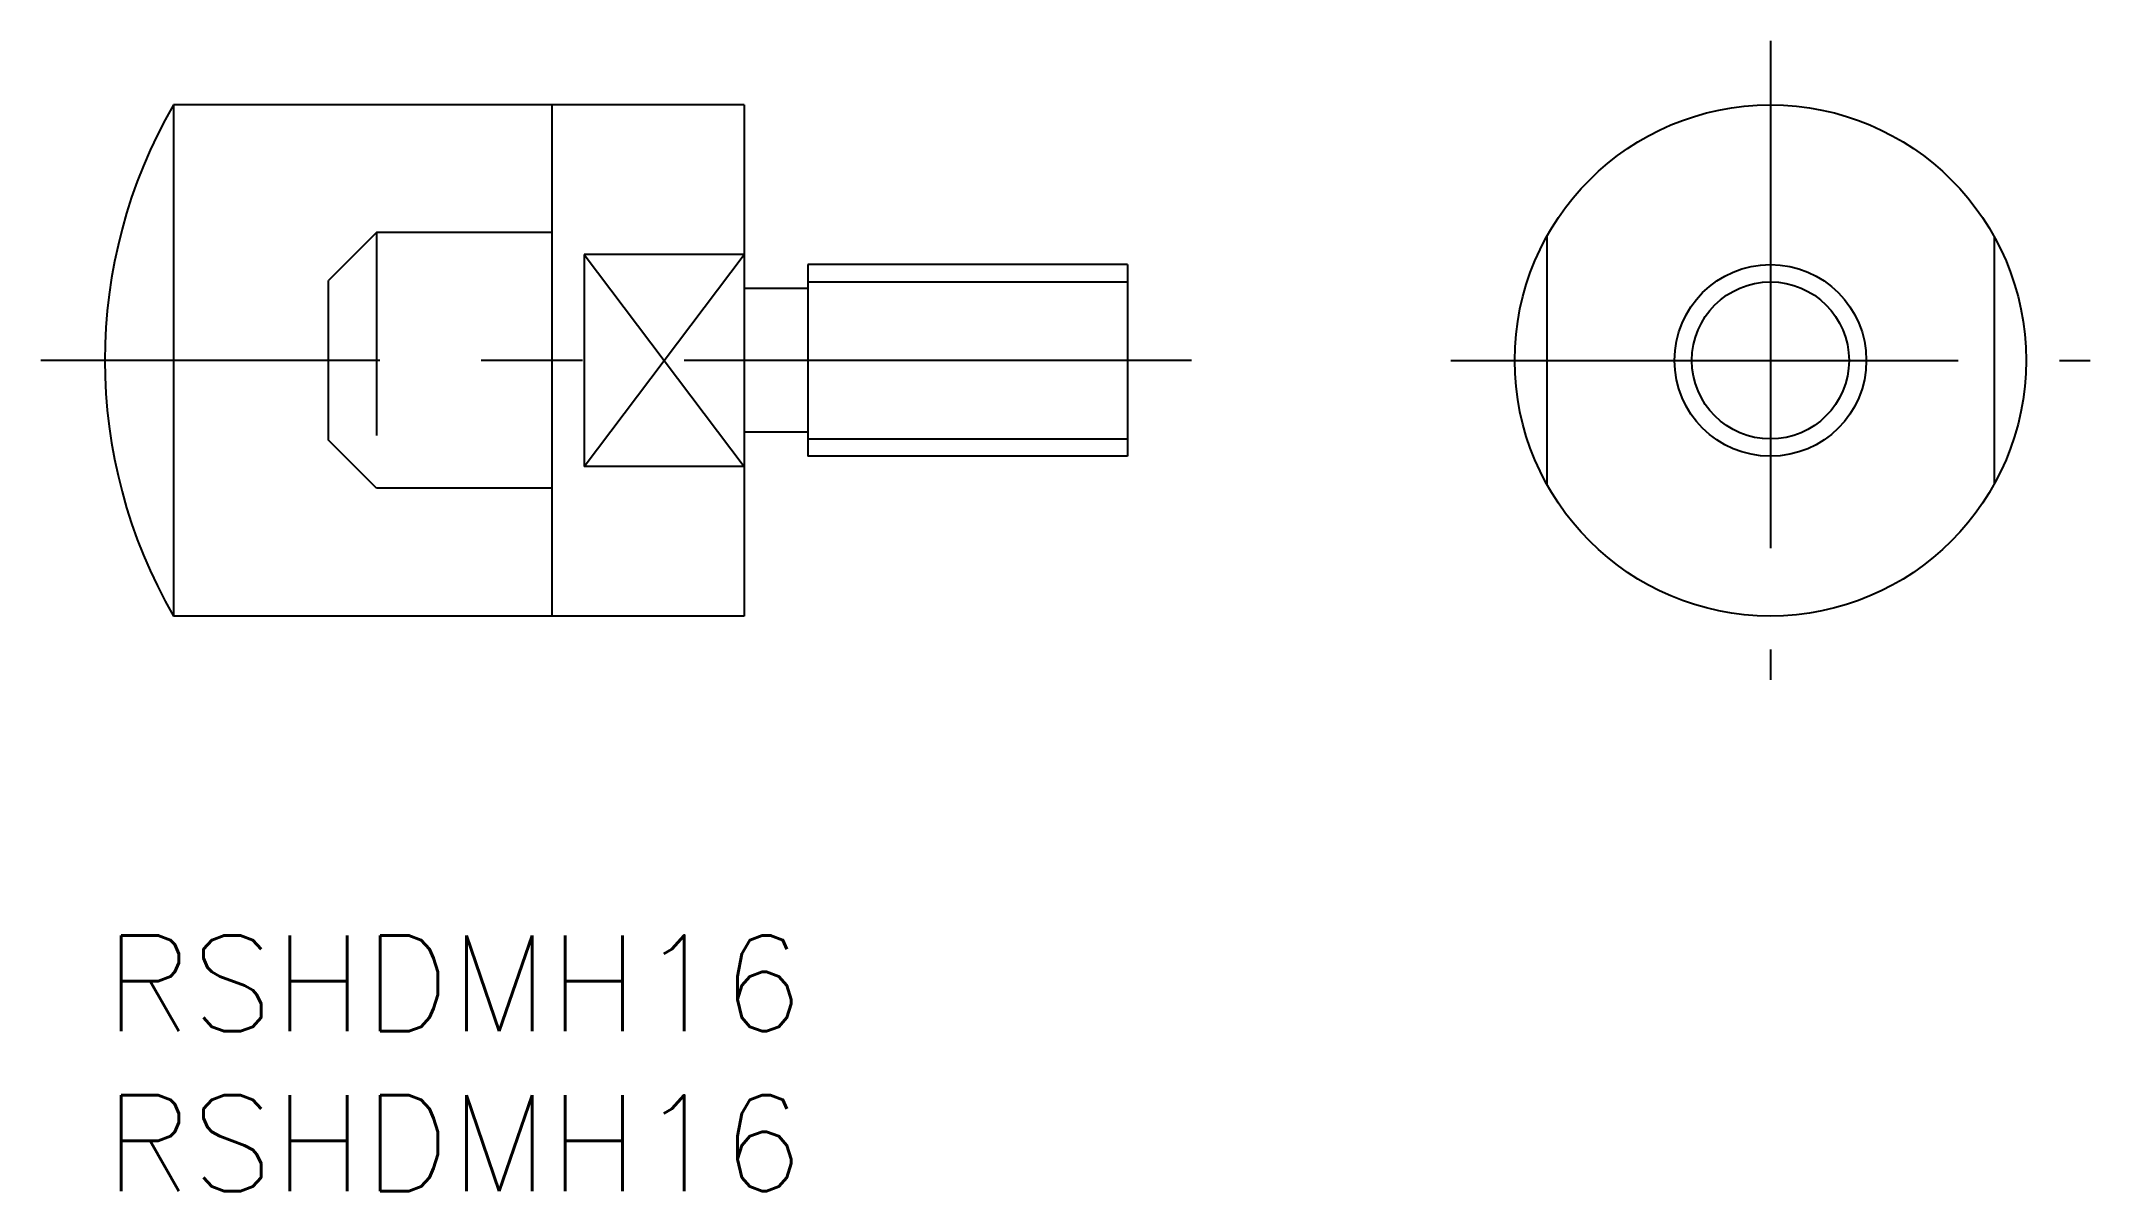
# Model space of a CAD drawing. Extents: x -2 to 62.1, y -8 to 28.
import ezdxf

# ---------------------------------------------------------------- set-up
doc = ezdxf.new("R2010")
doc.units = 0
doc.header["$LTSCALE"] = 0.5
doc.linetypes.add('CENTER', pattern=[50.8, 31.75, -6.35, 6.35, -6.35])
doc.linetypes.add('DASHED', pattern=[19.05, 12.7, -6.35])
for name, color, linetype in [('MSM_CENTER', 1, 'CENTER'), ('MSM_CONTINUOUS', 7, 'CONTINUOUS'), ('MSM_DASHED', 4, 'DASHED'), ('MSM_NARROW', 5, 'CONTINUOUS'), ('MSM_PART_NUMBER', 7, 'CONTINUOUS')]:
    doc.layers.add(name, color=color, linetype=linetype)
doc.styles.get("Standard").update_dxf_attribs({"font": 'txt.shx', "height": 3, "bigfont": 'bigfont.shx'})

# ---------------------------------------------------------------- blocks, each defined once
blk = doc.blocks.new('*U4')
at = {"layer": 'MSM_PART_NUMBER'}
blk.add_text('RSHDMH16', height=3, dxfattribs=at).set_placement((0, -3))
blk = doc.blocks.new('*U5')
at = {"layer": 'MSM_PART_NUMBER'}
blk.add_text('RSHDMH16', height=3, dxfattribs=at).set_placement((0, -8))

msp = doc.modelspace()

# ---------------------------------------------------------------- linework, layer by layer
at = {"layer": 'MSM_CENTER'}
for p, q in [((52.119, 28), (52.119, 8)), ((34, 18), (-2, 18)), ((42.119, 18), (62.119, 18))]:
    msp.add_line(p, q, dxfattribs=at)
at = {"layer": 'MSM_CONTINUOUS'}
for p, q in [((20, 26), (2.144, 26)), ((2.144, 26), (2.144, 10)), ((14, 10), (14, 26)), ((20, 26), (20, 10)), ((45.119, 21.873), (45.119, 14.127)), ((59.119, 21.873), (59.119, 14.127)), ((15, 21.317), (15, 14.683)), ((20, 21.317), (15, 21.317)), ((32, 21), (22, 21)), ((22, 21), (22, 15)), ((32, 21), (32, 15)), ((22, 20.25), (20, 20.25)), ((22, 15.75), (20, 15.75)), ((32, 15), (22, 15)), ((20, 14.683), (15, 14.683)), ((20, 10), (2.144, 10))]:
    msp.add_line(p, q, dxfattribs=at)
for radius in [8, 3]:
    msp.add_circle((52.119, 18), radius, dxfattribs=at)
msp.add_arc((16, 18), 16, 150, 210, dxfattribs=at)
at = {"layer": 'MSM_DASHED'}
for p, q in [((8.5, 22), (7, 20.5)), ((14, 22), (8.5, 22)), ((8.5, 22), (8.5, 14)), ((7, 15.5), (7, 20.5)), ((8.5, 14), (7, 15.5)), ((14, 14), (8.5, 14))]:
    msp.add_line(p, q, dxfattribs=at)
at = {"layer": 'MSM_NARROW'}
for p, q in [((15, 21.317), (20, 14.683)), ((15, 14.683), (20, 21.317)), ((22, 20.458), (32, 20.458)), ((22, 15.541), (32, 15.541))]:
    msp.add_line(p, q, dxfattribs=at)
msp.add_circle((52.119, 18), 2.458, dxfattribs=at)

# ---------------------------------------------------------------- block references
at = {"layer": 'MSM_CONTINUOUS'}
for name in ['*U4', '*U5']:
    msp.add_blockref(name, (0, 0), dxfattribs=at)

doc.saveas('drawing.dxf')
